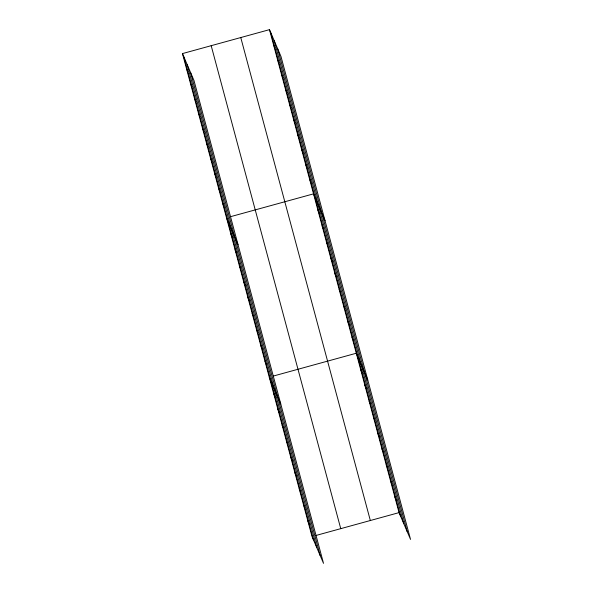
<?xml version="1.0" encoding="UTF-8"?>
<svg xmlns="http://www.w3.org/2000/svg" width="593" height="593" viewBox="0 0 593 593"><rect width="100%" height="100%" fill="white"/><g stroke="black" fill="none" stroke-linecap="round" stroke-linejoin="round"><path stroke-width="0.89" d="M182.459 53.585L193.948 80.381L323.519 563.35L312.029 536.546L182.459 53.585L269.481 29.65L280.971 56.454L410.541 539.415L399.052 512.619L269.481 29.65M230.736 216.63L313.534 193.859L325.023 220.655M273.499 376.006L356.297 353.235L367.779 380.039M315.409 535.62L399.052 512.619M273.484 44.579L274.915 47.914M277.494 59.508L278.925 62.843M281.497 74.436L282.928 77.772M285.5 89.365L286.93 92.701M289.503 104.286L290.933 107.629M293.513 119.215L294.943 122.551M297.516 134.144L298.946 137.48M301.518 149.073L302.949 152.408M305.528 164.002L306.959 167.337M309.531 178.93L310.962 182.266M317.811 209.796L319.242 213.132M322.088 225.733L323.519 229.068M326.365 241.67L327.796 245.005M330.642 257.607L332.065 260.942M334.912 273.551L336.342 276.887M339.189 289.488L340.619 292.823M343.466 305.425L344.896 308.76M347.743 321.362L349.173 324.697M352.02 337.298L353.45 340.634M360.566 369.172L361.997 372.508M364.843 385.109L366.274 388.452M369.12 401.053L370.551 404.389M373.397 416.99L374.828 420.326M377.674 432.927L379.105 436.263M381.951 448.864L383.375 452.2M386.221 464.801L387.652 468.136M390.498 480.738L391.929 484.073M394.775 496.675L396.206 500.01M186.469 68.514L187.899 71.849M190.472 83.443L191.902 86.778M194.474 98.371L195.905 101.707M198.485 113.293L199.908 116.636M202.487 128.221L203.918 131.557M206.49 143.15L207.921 146.486M210.493 158.079L211.923 161.415M214.503 173.008L215.934 176.343M218.506 187.937L219.936 191.272M222.508 202.865L223.939 206.201M226.519 217.794L238.001 244.59M230.788 233.731L232.219 237.067M235.065 249.668L236.496 253.003M239.342 265.605L240.773 268.94M243.619 281.542L245.05 284.877M247.896 297.478L249.327 300.814M252.173 313.423L253.596 316.758M256.443 329.36L257.873 332.695M260.72 345.296L262.15 348.632M264.997 361.233L266.427 364.569M269.274 377.17L280.763 403.974M273.551 393.107L274.982 396.443M277.828 409.044L279.259 412.38M282.098 424.981L283.528 428.324M286.375 440.925L287.805 444.261M290.652 456.862L292.082 460.198M294.929 472.799L296.359 476.135M299.206 488.736L300.636 492.071M303.483 504.673L304.913 508.008M307.752 520.61L309.183 523.945M277.65 48.708L407.221 531.676M274.233 40.732L403.803 523.693M270.912 32.986L400.483 515.954M240.765 37.552L370.336 520.513M211.182 45.683L340.745 528.652M190.627 72.642L320.198 555.604M187.21 64.667L316.781 547.628M183.889 56.921L313.46 539.882"/></g></svg>
